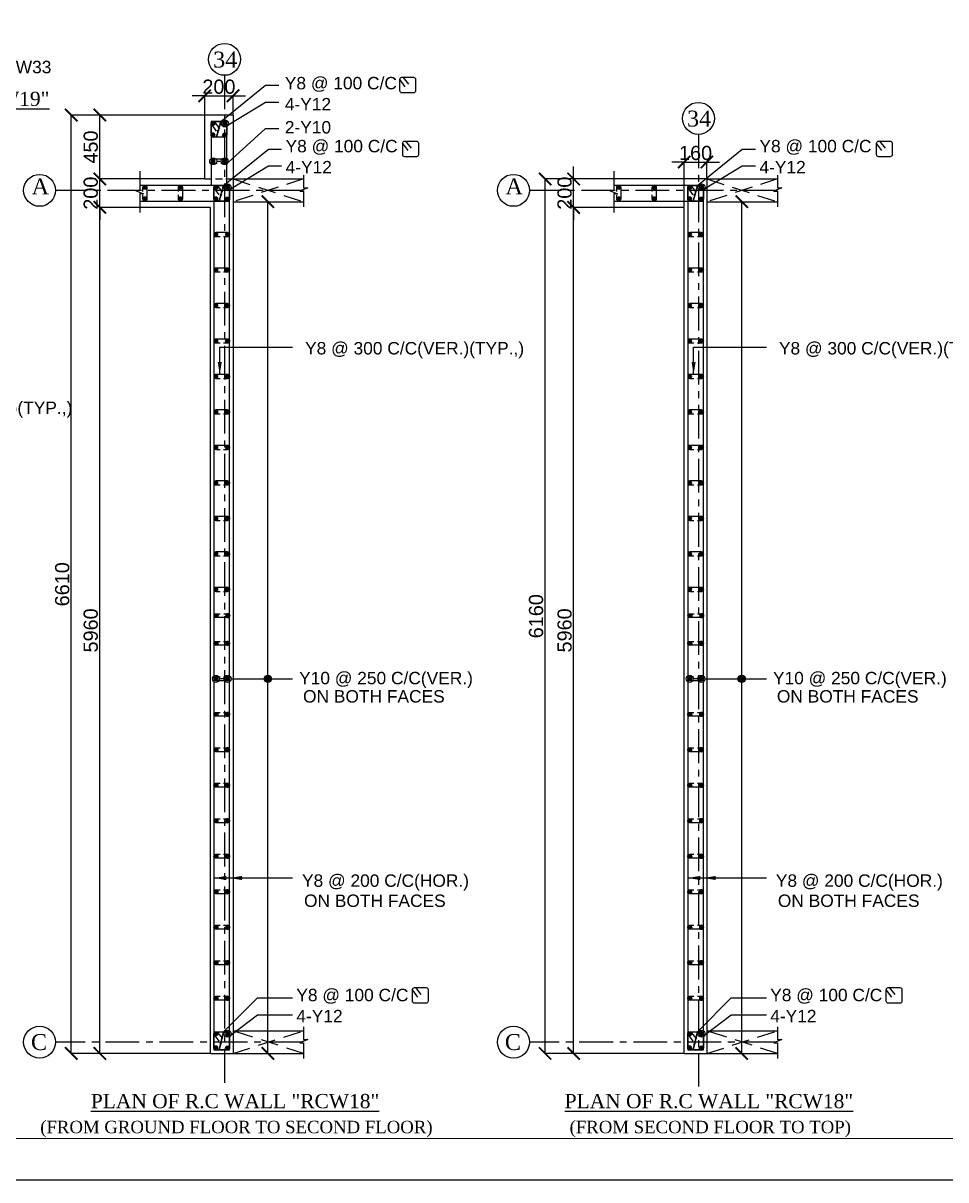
# Model space of a CAD drawing. Header units: inches. Extents: x 200139 to 352388, y -289304 to -188971.
# Drawn here: x 293589 to 319598, y -289304 to -256711 of the extents above; entities that cross this region are included whole.
import ezdxf
from ezdxf.enums import TextEntityAlignment as Align

# ---------------------------------------------------------------- set-up
doc = ezdxf.new("R2010")
doc.units = ezdxf.units.IN
doc.header["$MEASUREMENT"] = 0
doc.linetypes.add('CENTER', pattern=[50.8, 31.75, -6.35, 6.35, -6.35])
doc.linetypes.add('Hidden', pattern=[3, 2, -1])
for name, color, linetype in [('1', 8, 'Continuous'), ('160 WALL OPEING', 1, 'Continuous'), ('5', 2, 'Continuous'), ('ARROW', 5, 'Continuous'), ('DIM', 251, 'Continuous'), ('GIRD CIR', 1, 'Continuous'), ('GIRD TEXT', 4, 'Continuous'), ('GRID', 8, 'CENTER'), ('LINKS', 3, 'Continuous'), ('OPENING', 1, 'Continuous'), ('SHEAR WALL', 6, 'Continuous'), ('STRRIUPS', 6, 'Continuous'), ('Ttxt', 3, 'Continuous')]:
    doc.layers.add(name, color=color, linetype=linetype)
for name, color, linetype, lineweight in [('JKEC COLHAT', 2, 'Continuous', 20), ('Tex', 3, 'Continuous', 13), ('text', 4, 'Continuous', 30)]:
    doc.layers.add(name, color=color, linetype=linetype, lineweight=lineweight)
doc.styles.add('Arial', font='arial.ttf', dxfattribs={"height": 400})
doc.styles.add('T200', font='sanss___.ttf', dxfattribs={"height": 250})
doc.styles.add('T400', font='romantic.ttf')
doc.dimstyles.new('SCALE-25', dxfattribs={"dimtxt": 400, "dimasz": 350, "dimexe": 0, "dimexo": 0, "dimgap": 50, "dimtad": 1, "dimdec": 0, "dimlfac": 0.25, "dimzin": 0, "dimdsep": 46, "dimtxsty": 'Arial', "dimblk": 'ARCHTICK', "dimcen": 0, "dimclrd": 5, "dimclre": 8, "dimclrt": 1, "dimadec": 0, "dimazin": 0, "dimtfac": 1, "dimtdec": 0, "dimtix": 1, "dimtmove": 2, "dimatfit": 3, "dimfxl": 0, "dimtolj": 1, "dimtzin": 0, "dimlwd": -1, "dimarcsym": 0})
doc.dimstyles.new('T200', dxfattribs={"dimtxt": 300, "dimasz": 150, "dimexe": 0, "dimexo": 0, "dimgap": 5, "dimtad": 1, "dimdec": 0, "dimrnd": 5, "dimzin": 0, "dimdsep": 46, "dimtxsty": 'T200', "dimblk": 'ARCHTICK', "dimcen": 300, "dimclrd": 5, "dimclre": 252, "dimclrt": 1, "dimadec": 0, "dimazin": 0, "dimtfac": 50, "dimtdec": 0, "dimtofl": 0, "dimtmove": 2, "dimatfit": 3, "dimfxl": 1, "dimtolj": 1, "dimtzin": 0, "dimarcsym": 2})

# ---------------------------------------------------------------- blocks, each defined once
blk = doc.blocks.new('R1')
at = {"layer": '5'}
h = blk.add_hatch(color=256, dxfattribs=at)
edge = h.paths.add_edge_path()
edge.add_arc((0, 0), 69.6, 0, 360)
at = {"layer": '5', "color": 6}
blk.add_circle((0, 0), 69.6, dxfattribs=at)
blk = doc.blocks.new('_ARCHTICK')
at = {"color": 0, "linetype": 'ByBlock', "const_width": 0.15}
blk.add_lwpolyline([(-0.5, -0.5), (0.5, 0.5)], dxfattribs=at)
blk = doc.blocks.new('A$C5C0C2414')
at = {"layer": 'STRRIUPS', "ltscale": 0.2}
for p, q in [((0, 0), (158, -194)), ((-81, -72), (61, -268))]:
    blk.add_line(p, q, dxfattribs=at)
blk.add_lwpolyline([(304, -440), (-26, -440, -0.414214), (-81, -385), (-81, -55, -0.414214), (-26, 0), (304, 0, -0.414214), (359, -55), (359, -385, -0.414214)], format="xyb", close=True, dxfattribs=at)
blk = doc.blocks.new('*D297')
at = {"layer": 'Defpoints', "color": 0}
for p in [(295750, -261902), (296880, -261902), (298867, -285742, 59)]:
    blk.add_point(p, dxfattribs=at)
at = {"layer": 'DIM', "color": 8, "lineweight": -2}
for p, q in [((296880, -261902), (295750, -261902)), ((298867, -285742), (295750, -285742))]:
    blk.add_line(p, q, dxfattribs=at)
at = {"layer": 'DIM', "color": 5}
blk.add_line((295750, -285742), (295750, -261902), dxfattribs=at)
at = {"layer": 'DIM', "color": 5, "xscale": 350, "yscale": 350, "zscale": 350}
for p, rotation in [((295750, -261902), 90), ((295750, -285742), 270)]:
    blk.add_blockref('_ARCHTICK', p, dxfattribs=dict(at, rotation=rotation))
at = {"layer": 'DIM', "color": 1, "insert": (295496, -273822), "char_height": 400, "attachment_point": 5, "rotation": 90, "style": 'Arial'}
blk.add_mtext('\\A1;5960', dxfattribs=at)
blk = doc.blocks.new('ARCHTICK')
at = {"color": 0, "const_width": 0.15}
blk.add_lwpolyline([(-0.5, -0.5), (0.5, 0.5)], dxfattribs=at)
blk = doc.blocks.new('*D298')
at = {"layer": 'Defpoints', "color": 0}
for p in [(294946, -259302), (298787, -259302), (298867, -285742, 59)]:
    blk.add_point(p, dxfattribs=at)
at = {"layer": 'DIM', "color": 8, "lineweight": -2}
for p, q in [((298787, -259302), (294946, -259302)), ((298867, -285742), (294946, -285742))]:
    blk.add_line(p, q, dxfattribs=at)
at = {"layer": 'DIM', "color": 5}
blk.add_line((294946, -285742), (294946, -259302), dxfattribs=at)
at = {"layer": 'DIM', "color": 5, "xscale": 350, "yscale": 350, "zscale": 350}
for p, rotation in [((294946, -259302), 90), ((294946, -285742), 270)]:
    blk.add_blockref('_ARCHTICK', p, dxfattribs=dict(at, rotation=rotation))
at = {"layer": 'DIM', "color": 1, "insert": (294692, -272522), "char_height": 400, "attachment_point": 5, "rotation": 90, "style": 'Arial'}
blk.add_mtext('\\A1;6610', dxfattribs=at)
blk = doc.blocks.new('*D299')
at = {"layer": 'Defpoints', "color": 0}
for p in [(299587, -261742, -59), (300487, -261742), (299507, -285742, 0)]:
    blk.add_point(p, dxfattribs=at)
at = {"layer": 'DIM', "color": 8, "lineweight": -2}
for p, q in [((299587, -261742), (300487, -261742)), ((299507, -285742), (300487, -285742))]:
    blk.add_line(p, q, dxfattribs=at)
at = {"layer": 'DIM', "color": 5}
blk.add_line((300487, -285742), (300487, -261742), dxfattribs=at)
at = {"layer": 'DIM', "color": 5, "xscale": 350, "yscale": 350, "zscale": 350}
for p, rotation in [((300487, -261742), 90), ((300487, -285742), 270)]:
    blk.add_blockref('_ARCHTICK', p, dxfattribs=dict(at, rotation=rotation))
blk = doc.blocks.new('*D300')
at = {"layer": 'Defpoints', "color": 0}
for p in [(295750, -261102), (296880, -261102), (296880, -261902)]:
    blk.add_point(p, dxfattribs=at)
at = {"layer": 'DIM', "color": 5}
for p, q in [((295750, -261102), (295750, -260752)), ((295750, -261902), (295750, -261102)), ((295750, -261902), (295750, -262252))]:
    blk.add_line(p, q, dxfattribs=at)
at = {"layer": 'DIM', "color": 8, "lineweight": -2}
for p, q in [((296880, -261102), (295750, -261102)), ((296880, -261902), (295750, -261902))]:
    blk.add_line(p, q, dxfattribs=at)
at = {"layer": 'DIM', "color": 5, "xscale": 350, "yscale": 350, "zscale": 350}
for p, rotation in [((295750, -261102), 270), ((295750, -261902), 90)]:
    blk.add_blockref('_ARCHTICK', p, dxfattribs=dict(at, rotation=rotation))
at = {"layer": 'DIM', "color": 1, "insert": (295496, -261502), "char_height": 400, "attachment_point": 5, "rotation": 90, "style": 'Arial'}
blk.add_mtext('\\A1;200', dxfattribs=at)
blk = doc.blocks.new('*D301')
at = {"layer": 'Defpoints', "color": 0}
for p in [(295750, -259302), (298787, -259302), (296880, -261102)]:
    blk.add_point(p, dxfattribs=at)
at = {"layer": 'DIM', "color": 8, "lineweight": -2}
for p, q in [((298787, -259302), (295750, -259302)), ((296880, -261102), (295750, -261102))]:
    blk.add_line(p, q, dxfattribs=at)
at = {"layer": 'DIM', "color": 5}
blk.add_line((295750, -261102), (295750, -259302), dxfattribs=at)
at = {"layer": 'DIM', "color": 5, "xscale": 350, "yscale": 350, "zscale": 350}
for p, rotation in [((295750, -259302), 90), ((295750, -261102), 270)]:
    blk.add_blockref('_ARCHTICK', p, dxfattribs=dict(at, rotation=rotation))
at = {"layer": 'DIM', "color": 1, "insert": (295496, -260202), "char_height": 400, "attachment_point": 5, "rotation": 90, "style": 'Arial'}
blk.add_mtext('\\A1;450', dxfattribs=at)
blk = doc.blocks.new('*D302')
at = {"layer": 'Defpoints', "color": 0}
for p in [(299507, -258759), (298707, -259302, 59), (299507, -259302, 59)]:
    blk.add_point(p, dxfattribs=at)
at = {"layer": 'DIM', "color": 5}
for p, q in [((298707, -258759), (298357, -258759)), ((298707, -258759), (299507, -258759)), ((299507, -258759), (299857, -258759))]:
    blk.add_line(p, q, dxfattribs=at)
at = {"layer": 'DIM', "color": 8, "lineweight": -2}
for p, q in [((298707, -259302), (298707, -258759)), ((299507, -259302), (299507, -258759))]:
    blk.add_line(p, q, dxfattribs=at)
at = {"layer": 'DIM', "color": 5, "xscale": 350, "yscale": 350, "zscale": 350}
blk.add_blockref('_ARCHTICK', (298707, -258759), dxfattribs=at)
at = {"layer": 'DIM', "color": 5, "xscale": 350, "yscale": 350, "zscale": 350, "rotation": 180}
blk.add_blockref('_ARCHTICK', (299507, -258759), dxfattribs=at)
at = {"layer": 'DIM', "color": 1, "insert": (299107, -258504), "char_height": 400, "attachment_point": 5, "style": 'Arial'}
blk.add_mtext('\\A1;200', dxfattribs=at)
blk = doc.blocks.new('*D303')
at = {"layer": 'Defpoints', "color": 0}
for p in [(309106, -261902), (310237, -261902), (312223, -285742, 59)]:
    blk.add_point(p, dxfattribs=at)
at = {"layer": 'DIM', "color": 8, "lineweight": -2}
for p, q in [((310237, -261902), (309106, -261902)), ((312223, -285742), (309106, -285742))]:
    blk.add_line(p, q, dxfattribs=at)
at = {"layer": 'DIM', "color": 5}
blk.add_line((309106, -285742), (309106, -261902), dxfattribs=at)
at = {"layer": 'DIM', "color": 5, "xscale": 350, "yscale": 350, "zscale": 350}
for p, rotation in [((309106, -261902), 90), ((309106, -285742), 270)]:
    blk.add_blockref('_ARCHTICK', p, dxfattribs=dict(at, rotation=rotation))
at = {"layer": 'DIM', "color": 1, "insert": (308852, -273822), "char_height": 400, "attachment_point": 5, "rotation": 90, "style": 'Arial'}
blk.add_mtext('\\A1;5960', dxfattribs=at)
blk = doc.blocks.new('*D304')
at = {"layer": 'Defpoints', "color": 0}
for p in [(308302, -261102), (312063, -261102, 0), (312223, -285742, 59)]:
    blk.add_point(p, dxfattribs=at)
at = {"layer": 'DIM', "color": 8, "lineweight": -2}
for p, q in [((312063, -261102), (308302, -261102)), ((312223, -285742), (308302, -285742))]:
    blk.add_line(p, q, dxfattribs=at)
at = {"layer": 'DIM', "color": 5}
blk.add_line((308302, -285742), (308302, -261102), dxfattribs=at)
at = {"layer": 'DIM', "color": 5, "xscale": 350, "yscale": 350, "zscale": 350}
for p, rotation in [((308302, -261102), 90), ((308302, -285742), 270)]:
    blk.add_blockref('_ARCHTICK', p, dxfattribs=dict(at, rotation=rotation))
at = {"layer": 'DIM', "color": 1, "insert": (308048, -273422), "char_height": 400, "attachment_point": 5, "rotation": 90, "style": 'Arial'}
blk.add_mtext('\\A1;6160', dxfattribs=at)
blk = doc.blocks.new('*D305')
at = {"layer": 'Defpoints', "color": 0}
for p in [(312944, -261742, -59), (313844, -261742), (312863, -285742, 0)]:
    blk.add_point(p, dxfattribs=at)
at = {"layer": 'DIM', "color": 8, "lineweight": -2}
for p, q in [((312944, -261742), (313844, -261742)), ((312863, -285742), (313844, -285742))]:
    blk.add_line(p, q, dxfattribs=at)
at = {"layer": 'DIM', "color": 5}
blk.add_line((313844, -285742), (313844, -261742), dxfattribs=at)
at = {"layer": 'DIM', "color": 5, "xscale": 350, "yscale": 350, "zscale": 350}
for p, rotation in [((313844, -261742), 90), ((313844, -285742), 270)]:
    blk.add_blockref('_ARCHTICK', p, dxfattribs=dict(at, rotation=rotation))
blk = doc.blocks.new('*D306')
at = {"layer": 'Defpoints', "color": 0}
for p in [(309106, -261102), (310237, -261102), (310237, -261902)]:
    blk.add_point(p, dxfattribs=at)
at = {"layer": 'DIM', "color": 5}
for p, q in [((309106, -261102), (309106, -260752)), ((309106, -261902), (309106, -261102)), ((309106, -261902), (309106, -262252))]:
    blk.add_line(p, q, dxfattribs=at)
at = {"layer": 'DIM', "color": 8, "lineweight": -2}
for p, q in [((310237, -261102), (309106, -261102)), ((310237, -261902), (309106, -261902))]:
    blk.add_line(p, q, dxfattribs=at)
at = {"layer": 'DIM', "color": 5, "xscale": 350, "yscale": 350, "zscale": 350}
for p, rotation in [((309106, -261102), 270), ((309106, -261902), 90)]:
    blk.add_blockref('_ARCHTICK', p, dxfattribs=dict(at, rotation=rotation))
at = {"layer": 'DIM', "color": 1, "insert": (308852, -261502), "char_height": 400, "attachment_point": 5, "rotation": 90, "style": 'Arial'}
blk.add_mtext('\\A1;200', dxfattribs=at)
blk = doc.blocks.new('*D307')
at = {"layer": 'Defpoints', "color": 0}
for p in [(312863, -260625), (312863, -261106, 59), (312223, -261902, 59)]:
    blk.add_point(p, dxfattribs=at)
at = {"layer": 'DIM', "color": 5}
for p, q in [((312223, -260625), (311873, -260625)), ((312223, -260625), (312863, -260625)), ((312863, -260625), (313213, -260625))]:
    blk.add_line(p, q, dxfattribs=at)
at = {"layer": 'DIM', "color": 8, "lineweight": -2}
for p, q in [((312223, -261902), (312223, -260625)), ((312863, -261106), (312863, -260625))]:
    blk.add_line(p, q, dxfattribs=at)
at = {"layer": 'DIM', "color": 5, "xscale": 350, "yscale": 350, "zscale": 350}
blk.add_blockref('_ARCHTICK', (312223, -260625), dxfattribs=at)
at = {"layer": 'DIM', "color": 5, "xscale": 350, "yscale": 350, "zscale": 350, "rotation": 180}
blk.add_blockref('_ARCHTICK', (312863, -260625), dxfattribs=at)
at = {"layer": 'DIM', "color": 1, "insert": (312543, -260371), "char_height": 400, "attachment_point": 5, "style": 'Arial'}
blk.add_mtext('\\A1;160', dxfattribs=at)

msp = doc.modelspace()

# ---------------------------------------------------------------- hatches: boundary and pattern name
at = {"layer": 'ARROW'}
h = msp.add_hatch(color=256, dxfattribs=at)
edge = h.paths.add_edge_path()
edge.add_arc((300487, -275186.4), 106, 0, 360)
h = msp.add_hatch(color=256, dxfattribs=at)
edge = h.paths.add_edge_path()
edge.add_arc((313843.6, -275186.4), 106, 0, 360)

# ---------------------------------------------------------------- linework, layer by layer
at = {"layer": '1', "linetype": 'Hidden', "ltscale": 100}
msp.add_line((298706.8, -261102.4, 0), (299506.8, -261102.4, 0), dxfattribs=at)
at = {"layer": '1'}
for points, elevation in [([(296880.2, -260885.1), (296880.2, -261427.6), (296755.8, -261427.6), (296985.8, -261521.1), (296880.2, -261521.1), (296880.2, -262046.8)], 59), ([(301491.7, -260995), (301491.7, -261347.6), (301616.1, -261347.6), (301386.1, -261441.1), (301491.7, -261441.1), (301491.7, -261886.8)], 2.7), ([(310236.8, -260885.1), (310236.8, -261427.6), (310112.4, -261427.6), (310342.4, -261521.1), (310236.8, -261521.1), (310236.8, -262046.8)], 59), ([(314848.3, -260995), (314848.3, -261347.6), (314972.7, -261347.6), (314742.7, -261441.1), (314848.3, -261441.1), (314848.3, -261886.8)], 2.7), ([(301493.3, -284994.7), (301493.3, -285347.2), (301617.6, -285347.2), (301387.7, -285440.8), (301493.3, -285440.8), (301493.3, -285886.5)], 58.4), ([(314849.9, -284994.7), (314849.9, -285347.2), (314974.2, -285347.2), (314744.3, -285440.8), (314849.9, -285440.8), (314849.9, -285886.5)], 58.4)]:
    msp.add_lwpolyline(points, dxfattribs=dict(at, elevation=elevation))
at = {"layer": '160 WALL OPEING', "linetype": 'Hidden', "ltscale": 250}
for p, q in [((299506.7, -261102.4, 0), (301491.7, -261742.4, 2.7)), ((301491.7, -261102.4, 0), (299506.7, -261742.4, 58.9)), ((312863.3, -261102.4, 0), (314848.3, -261742.4, 2.7)), ((314848.3, -261102.4, 0), (312863.3, -261742.4, 58.9)), ((299506.7, -285742, 58.9), (301493.3, -285102, 58.4)), ((301493.3, -285742, 58.4), (299506.7, -285102, 58.9)), ((312863.3, -285742, 58.9), (314849.9, -285102, 58.4)), ((314849.9, -285742, 58.4), (312863.3, -285102, 58.9))]:
    msp.add_line(p, q, dxfattribs=at)
at = {"layer": '5', "elevation": 59}
for points in [[(299326.8, -261282.4), (299326.8, -259482.4), (298886.8, -259482.4), (298886.8, -261282.4)], [(299406.7, -261282.4), (296880.2, -261282.4)], [(298966.7, -261282.4), (298966.7, -285642), (299406.7, -285642), (299406.7, -261282.4)], [(312763.3, -261282.4), (310236.8, -261282.4)], [(312323.3, -261282.4), (312323.3, -285642), (312763.3, -285642), (312763.3, -261282.4)], [(296880.2, -261722.4), (299406.7, -261722.4)], [(310236.8, -261722.4), (312763.3, -261722.4)]]:
    msp.add_lwpolyline(points, dxfattribs=at)
at = {"layer": 'ARROW'}
for p, q in [((299045.3, -260602.4, 0), (299172.5, -260602.4, 59)), ((299251.9, -275186.4, 59), (299121, -275186.4, 59)), ((312608.5, -275186.4, 59), (312477.6, -275186.4, 59))]:
    msp.add_line(p, q, dxfattribs=at)
for points, elevation in [([(299159, -259482.4), (300421.4, -258458.3), (300793.3, -258458.3)], 59), ([(299369.1, -259572.3), (300421.4, -258934.6), (300793.3, -258934.6)], 59), ([(299369.1, -260636.6), (300421.4, -259677.4), (300793.3, -259677.4)], 59), ([(299239, -261282.4), (300501.4, -260258.2), (300873.3, -260258.2)], 59), ([(312595.6, -261282.4), (313858, -260258.2), (314229.9, -260258.2)], 59), ([(299449.1, -261372.3), (300501.4, -260734.6), (300873.3, -260734.6)], 59), ([(312805.7, -261372.3), (313858, -260734.6), (314229.9, -260734.6)], 59), ([(299449, -275186.4), (301182, -275186.4)], 58.9), ([(312805.6, -275186.4), (314538.6, -275186.4)], 58.9), ([(299239, -285130.7), (300192.4, -284177.9), (301182.6, -284177.9)], 59), ([(312595.6, -285130.7), (313549, -284177.9), (314539.2, -284177.9)], 59), ([(299449.1, -285220.6), (300192.4, -284654.3), (301182.6, -284654.3)], 59), ([(312805.7, -285220.6), (313549, -284654.3), (314539.2, -284654.3)], 59)]:
    msp.add_lwpolyline(points, dxfattribs=dict(at, elevation=elevation))
for centre, radius in [((299276.8, -259538.1, 59), 98.5), ((298946.7, -260602.4, 0), 98.5), ((299271.1, -260602.4, 59), 98.5), ((299356.7, -261338.1, 59), 98.5), ((312713.3, -261338.1, 59), 98.5), ((300487, -275186.4, 58.9), 106), ((313843.6, -275186.4, 58.9), 106), ((299022.5, -275186.4, 59), 98.5), ((299350.5, -275186.4, 59), 98.5), ((312379.1, -275186.4, 59), 98.5), ((312707.1, -275186.4, 59), 98.5), ((299356.7, -285186.4, 59), 98.5), ((312713.3, -285186.4, 59), 98.5)]:
    msp.add_circle(centre, radius, dxfattribs=at)
at = {"layer": 'Defpoints', "ltscale": 0.2}
msp.add_lwpolyline([(200138.9, -289303.9), (342472.3, -289303.9), (342472.3, -188970.6), (200138.9, -188970.6)], close=True, dxfattribs=at)
at = {"layer": 'GIRD CIR'}
for centre in [(299266.7, -257731.2, 59), (312623.3, -259394.1, 59), (294053.7, -261422.4), (307410.3, -261422.4), (294053.7, -285422, 73.7), (307410.3, -285422, 73.7)]:
    msp.add_circle(centre, 450, dxfattribs=at)
at = {"layer": 'GRID', "ltscale": 30}
for p, q in [((299266.7, -258181.2, 59), (299266.7, -286669.5, 59)), ((312623.3, -259844.1, 59), (312623.3, -286669.5, 59)), ((301493.3, -261422.4), (294503.7, -261422.4)), ((314849.9, -261422.4), (307860.3, -261422.4)), ((301433.7, -285422, 59), (294503.7, -285422, 59)), ((314790.3, -285422, 59), (307860.3, -285422, 59))]:
    msp.add_line(p, q, dxfattribs=at)
at = {"layer": 'JKEC COLHAT', "ltscale": 0.2}
msp.add_lwpolyline([(201305.6, -288137.2), (341305.6, -288137.2), (341305.6, -190137.2), (201305.6, -190137.2)], close=True, dxfattribs=at)
at = {"layer": 'LINKS'}
for points, elevation in [([(299158.4, -260658.1), (299271.1, -260658.1, 1), (299271.1, -260546.7), (298942.5, -260546.7, 1), (298942.5, -260658.1), (299062, -260658.1)], 59), ([(296966.7, -261450.7), (296966.7, -261338.1, -1), (297078.1, -261338.1), (297078.1, -261666.7, -1), (296966.7, -261666.7), (296966.7, -261547.2)], 59), ([(297966.7, -261450.7), (297966.7, -261338.1, -1), (298078.1, -261338.1), (298078.1, -261666.7, -1), (297966.7, -261666.7), (297966.7, -261547.2)], 59), ([(310323.3, -261450.7), (310323.3, -261338.1, -1), (310434.7, -261338.1), (310434.7, -261666.7, -1), (310323.3, -261666.7), (310323.3, -261547.2)], 59), ([(311323.3, -261450.7), (311323.3, -261338.1, -1), (311434.7, -261338.1), (311434.7, -261666.7, -1), (311323.3, -261666.7), (311323.3, -261547.2)], 59), ([(299238.4, -262722.4), (299351.1, -262722.4, 1), (299351.1, -262611), (299022.4, -262611, 1), (299022.4, -262722.4), (299142, -262722.4)], 59), ([(312595, -262722.4), (312707.7, -262722.4, 1), (312707.7, -262611), (312379, -262611, 1), (312379, -262722.4), (312498.6, -262722.4)], 59), ([(299238.4, -263722.4), (299351.1, -263722.4, 1), (299351.1, -263611), (299022.4, -263611, 1), (299022.4, -263722.4), (299142, -263722.4)], 59), ([(312595, -263722.4), (312707.7, -263722.4, 1), (312707.7, -263611), (312379, -263611, 1), (312379, -263722.4), (312498.6, -263722.4)], 59), ([(299238.4, -264722.4), (299351.1, -264722.4, 1), (299351.1, -264611), (299022.4, -264611, 1), (299022.4, -264722.4), (299142, -264722.4)], 59), ([(312595, -264722.4), (312707.7, -264722.4, 1), (312707.7, -264611), (312379, -264611, 1), (312379, -264722.4), (312498.6, -264722.4)], 59), ([(299238.4, -265722.4), (299351.1, -265722.4, 1), (299351.1, -265611), (299022.4, -265611, 1), (299022.4, -265722.4), (299142, -265722.4)], 59), ([(312595, -265722.4), (312707.7, -265722.4, 1), (312707.7, -265611), (312379, -265611, 1), (312379, -265722.4), (312498.6, -265722.4)], 59), ([(299238.4, -266722.4), (299351.1, -266722.4, 1), (299351.1, -266611), (299022.4, -266611, 1), (299022.4, -266722.4), (299142, -266722.4)], 59), ([(312595, -266722.4), (312707.7, -266722.4, 1), (312707.7, -266611), (312379, -266611, 1), (312379, -266722.4), (312498.6, -266722.4)], 59), ([(299238.4, -267722.4), (299351.1, -267722.4, 1), (299351.1, -267611), (299022.4, -267611, 1), (299022.4, -267722.4), (299142, -267722.4)], 59), ([(312595, -267722.4), (312707.7, -267722.4, 1), (312707.7, -267611), (312379, -267611, 1), (312379, -267722.4), (312498.6, -267722.4)], 59), ([(299238.4, -268722.4), (299351.1, -268722.4, 1), (299351.1, -268611), (299022.4, -268611, 1), (299022.4, -268722.4), (299142, -268722.4)], 59), ([(312595, -268722.4), (312707.7, -268722.4, 1), (312707.7, -268611), (312379, -268611, 1), (312379, -268722.4), (312498.6, -268722.4)], 59), ([(299238.4, -269722.4), (299351.1, -269722.4, 1), (299351.1, -269611), (299022.4, -269611, 1), (299022.4, -269722.4), (299142, -269722.4)], 59), ([(312595, -269722.4), (312707.7, -269722.4, 1), (312707.7, -269611), (312379, -269611, 1), (312379, -269722.4), (312498.6, -269722.4)], 59), ([(299238.4, -270722.4), (299351.1, -270722.4, 1), (299351.1, -270611), (299022.4, -270611, 1), (299022.4, -270722.4), (299142, -270722.4)], 59), ([(312595, -270722.4), (312707.7, -270722.4, 1), (312707.7, -270611), (312379, -270611, 1), (312379, -270722.4), (312498.6, -270722.4)], 59), ([(299238.4, -271722.4), (299351.1, -271722.4, 1), (299351.1, -271611), (299022.4, -271611, 1), (299022.4, -271722.4), (299142, -271722.4)], 59), ([(312595, -271722.4), (312707.7, -271722.4, 1), (312707.7, -271611), (312379, -271611, 1), (312379, -271722.4), (312498.6, -271722.4)], 59), ([(299238.4, -272722.4), (299351.1, -272722.4, 1), (299351.1, -272611), (299022.4, -272611, 1), (299022.4, -272722.4), (299142, -272722.4)], 59), ([(312595, -272722.4), (312707.7, -272722.4, 1), (312707.7, -272611), (312379, -272611, 1), (312379, -272722.4), (312498.6, -272722.4)], 59), ([(299242.5, -273350.8), (299355.2, -273350.8, -1), (299355.2, -273462.2), (299026.5, -273462.2, -1), (299026.5, -273350.8), (299146, -273350.8)], 58.9), ([(312599.1, -273350.8), (312711.8, -273350.8, -1), (312711.8, -273462.2), (312383.1, -273462.2, -1), (312383.1, -273350.8), (312502.7, -273350.8)], 58.9), ([(299238.4, -274130.7), (299351.1, -274130.7, -1), (299351.1, -274242), (299022.4, -274242, -1), (299022.4, -274130.7), (299142, -274130.7)], 59), ([(312595, -274130.7), (312707.7, -274130.7, -1), (312707.7, -274242), (312379, -274242, -1), (312379, -274130.7), (312498.6, -274130.7)], 59), ([(299238.4, -275130.7), (299351.1, -275130.7, -1), (299351.1, -275242), (299022.4, -275242, -1), (299022.4, -275130.7), (299142, -275130.7)], 59), ([(312595, -275130.7), (312707.7, -275130.7, -1), (312707.7, -275242), (312379, -275242, -1), (312379, -275130.7), (312498.6, -275130.7)], 59), ([(299238.4, -276130.7), (299351.1, -276130.7, -1), (299351.1, -276242), (299022.4, -276242, -1), (299022.4, -276130.7), (299142, -276130.7)], 59), ([(312595, -276130.7), (312707.7, -276130.7, -1), (312707.7, -276242), (312379, -276242, -1), (312379, -276130.7), (312498.6, -276130.7)], 59), ([(299238.4, -277130.7), (299351.1, -277130.7, -1), (299351.1, -277242), (299022.4, -277242, -1), (299022.4, -277130.7), (299142, -277130.7)], 59), ([(312595, -277130.7), (312707.7, -277130.7, -1), (312707.7, -277242), (312379, -277242, -1), (312379, -277130.7), (312498.6, -277130.7)], 59), ([(299238.4, -278130.7), (299351.1, -278130.7, -1), (299351.1, -278242), (299022.4, -278242, -1), (299022.4, -278130.7), (299142, -278130.7)], 59), ([(312595, -278130.7), (312707.7, -278130.7, -1), (312707.7, -278242), (312379, -278242, -1), (312379, -278130.7), (312498.6, -278130.7)], 59), ([(299238.4, -279130.7), (299351.1, -279130.7, -1), (299351.1, -279242), (299022.4, -279242, -1), (299022.4, -279130.7), (299142, -279130.7)], 59), ([(312595, -279130.7), (312707.7, -279130.7, -1), (312707.7, -279242), (312379, -279242, -1), (312379, -279130.7), (312498.6, -279130.7)], 59), ([(299238.4, -280130.7), (299351.1, -280130.7, -1), (299351.1, -280242), (299022.4, -280242, -1), (299022.4, -280130.7), (299142, -280130.7)], 59), ([(312595, -280130.7), (312707.7, -280130.7, -1), (312707.7, -280242), (312379, -280242, -1), (312379, -280130.7), (312498.6, -280130.7)], 59), ([(299238.4, -281130.7), (299351.1, -281130.7, -1), (299351.1, -281242), (299022.4, -281242, -1), (299022.4, -281130.7), (299142, -281130.7)], 59), ([(312595, -281130.7), (312707.7, -281130.7, -1), (312707.7, -281242), (312379, -281242, -1), (312379, -281130.7), (312498.6, -281130.7)], 59), ([(299238.4, -282130.7), (299351.1, -282130.7, -1), (299351.1, -282242), (299022.4, -282242, -1), (299022.4, -282130.7), (299142, -282130.7)], 59), ([(312595, -282130.7), (312707.7, -282130.7, -1), (312707.7, -282242), (312379, -282242, -1), (312379, -282130.7), (312498.6, -282130.7)], 59), ([(299238.4, -283130.7), (299351.1, -283130.7, -1), (299351.1, -283242), (299022.4, -283242, -1), (299022.4, -283130.7), (299142, -283130.7)], 59), ([(312595, -283130.7), (312707.7, -283130.7, -1), (312707.7, -283242), (312379, -283242, -1), (312379, -283130.7), (312498.6, -283130.7)], 59), ([(299238.4, -284130.7), (299351.1, -284130.7, -1), (299351.1, -284242), (299022.4, -284242, -1), (299022.4, -284130.7), (299142, -284130.7)], 59), ([(312595, -284130.7), (312707.7, -284130.7, -1), (312707.7, -284242), (312379, -284242, -1), (312379, -284130.7), (312498.6, -284130.7)], 59)]:
    msp.add_lwpolyline(points, format="xyb", dxfattribs=dict(at, elevation=elevation))
at = {"layer": 'OPENING', "color": 1}
for p, q in [((299506.7, -261102.4, 0), (301491.7, -261102.4, 0)), ((312863.3, -261102.4, 0), (314848.3, -261102.4, 0)), ((299506.7, -261742.4, 58.9), (301491.7, -261742.4, 2.7)), ((312863.3, -261742.4, 58.9), (314848.3, -261742.4, 2.7)), ((299506.7, -285102, 58.9), (301493.3, -285102, 58.9)), ((312863.3, -285102, 58.9), (314849.9, -285102, 58.9)), ((299506.7, -285742, 58.9), (301493.3, -285742, 58.9)), ((312863.3, -285742, 58.9), (314849.9, -285742, 58.9))]:
    msp.add_line(p, q, dxfattribs=at)
at = {"layer": 'SHEAR WALL', "color": 4}
for p, q in [((298706.8, -261102.4, 0), (296880.2, -261102.4)), ((312863.4, -261102.4, 0), (310236.8, -261102.4)), ((298866.7, -261902.4), (296880.2, -261902.4)), ((312223.3, -261902.4), (310236.8, -261902.4))]:
    msp.add_line(p, q, dxfattribs=at)
at = {"layer": 'SHEAR WALL', "color": 4, "elevation": 59}
for points in [[(298706.8, -261102.4), (298706.8, -259302.4)], [(299506.8, -259302.4), (299506.8, -259302.4), (298706.8, -259302.4)], [(299506.8, -259302.4), (299506.8, -261102.4)], [(299506.7, -261105.6), (299506.7, -285742)], [(312863.3, -261105.6), (312863.3, -285742)], [(298866.7, -285742), (298866.7, -261902.4)], [(312223.3, -285742), (312223.3, -261902.4)], [(298866.7, -285742), (299506.7, -285742)], [(312223.3, -285742), (312863.3, -285742)]]:
    msp.add_lwpolyline(points, dxfattribs=at)
at = {"layer": 'STRRIUPS', "ltscale": 0.2}
for p, q in [((298903.8, -259577.9, 59), (299028.5, -259750.8, 59)), ((298992.6, -259513.3, 59), (299125.7, -259676.1, 59)), ((298983.8, -261377.8, 59), (299108.5, -261550.8, 59)), ((299072.6, -261313.3, 59), (299205.7, -261476.1, 59)), ((312340.4, -261377.8, 59), (312465.1, -261550.8, 59)), ((312429.2, -261313.3, 59), (312562.3, -261476.1, 59)), ((299072.6, -285161.6, 59), (299205.7, -285324.4, 59)), ((312429.2, -285161.6, 59), (312562.3, -285324.4, 59)), ((298983.8, -285226.1, 59), (299108.5, -285399.1, 59)), ((312340.4, -285226.1, 59), (312465.1, -285399.1, 59))]:
    msp.add_line(p, q, dxfattribs=at)
at = {"layer": 'STRRIUPS', "ltscale": 0.2, "elevation": 59}
for points in [[(299271.8, -259922.4), (298941.8, -259922.4, -0.4142136), (298886.8, -259867.4), (298886.8, -259537.4, -0.4142136), (298941.8, -259482.4), (299271.8, -259482.4, -0.4142136), (299326.8, -259537.4), (299326.8, -259867.4, -0.4142136)], [(299351.7, -261722.4), (299021.7, -261722.4, -0.4142136), (298966.7, -261667.4), (298966.7, -261337.4, -0.4142136), (299021.7, -261282.4), (299351.7, -261282.4, -0.4142136), (299406.7, -261337.4), (299406.7, -261667.4, -0.4142136)], [(312708.3, -261722.4), (312378.3, -261722.4, -0.4142136), (312323.3, -261667.4), (312323.3, -261337.4, -0.4142136), (312378.3, -261282.4), (312708.3, -261282.4, -0.4142136), (312763.3, -261337.4), (312763.3, -261667.4, -0.4142136)], [(299351.7, -285642), (299021.7, -285642, -0.4142136), (298966.7, -285587), (298966.7, -285185.7, -0.4142136), (299021.7, -285130.7), (299351.7, -285130.7, -0.4142136), (299406.7, -285185.7), (299406.7, -285587, -0.4142136)], [(312708.3, -285642), (312378.3, -285642, -0.4142136), (312323.3, -285587), (312323.3, -285185.7, -0.4142136), (312378.3, -285130.7), (312708.3, -285130.7, -0.4142136), (312763.3, -285185.7), (312763.3, -285587, -0.4142136)]]:
    msp.add_lwpolyline(points, format="xyb", close=True, dxfattribs=at)

# ---------------------------------------------------------------- block references
at = {"layer": '5', "yscale": 0.8000000000465661, "zscale": 0.8000000000465661}
for p, xscale, rotation in [((298942.5, -259538.1, 59), 0.8000000000465661, 90), ((299271.1, -259538.1, 59), -0.8000000000465661, 270), ((298942.5, -259866.7, 59), -0.8000000000465661, 90), ((299271.1, -259866.7, 59), 0.8000000000465661, 270), ((298942.4, -260602.4, 59), -0.8000000000465661, 90), ((299271.1, -260602.4, 59), 0.8000000000465661, 270), ((297022.4, -261338.1, 59), 0.8000000000465661, 90), ((298022.4, -261338.1, 59), 0.8000000000465661, 90), ((299022.4, -261338.1, 59), 0.8000000000465661, 90), ((299351.1, -261338.1, 59), -0.8000000000465661, 270), ((310379, -261338.1, 59), 0.8000000000465661, 90), ((311379, -261338.1, 59), 0.8000000000465661, 90), ((312379, -261338.1, 59), 0.8000000000465661, 90), ((312707.7, -261338.1, 59), -0.8000000000465661, 270), ((297022.4, -261666.7, 59), -0.8000000000465661, 90), ((298022.4, -261666.7, 59), -0.8000000000465661, 90), ((299022.4, -261666.7, 59), -0.8000000000465661, 90), ((299351.1, -261666.7, 59), 0.8000000000465661, 270), ((310379, -261666.7, 59), -0.8000000000465661, 90), ((311379, -261666.7, 59), -0.8000000000465661, 90), ((312379, -261666.7, 59), -0.8000000000465661, 90), ((312707.7, -261666.7, 59), 0.8000000000465661, 270), ((299022.4, -262666.7, 59), -0.8000000000465661, 90), ((299351.1, -262666.7, 59), 0.8000000000465661, 270), ((312379, -262666.7, 59), -0.8000000000465661, 90), ((312707.7, -262666.7, 59), 0.8000000000465661, 270), ((299022.4, -263666.7, 59), -0.8000000000465661, 90), ((299351.1, -263666.7, 59), 0.8000000000465661, 270), ((312379, -263666.7, 59), -0.8000000000465661, 90), ((312707.7, -263666.7, 59), 0.8000000000465661, 270), ((299022.4, -264666.7, 59), -0.8000000000465661, 90), ((299351.1, -264666.7, 59), 0.8000000000465661, 270), ((312379, -264666.7, 59), -0.8000000000465661, 90), ((312707.7, -264666.7, 59), 0.8000000000465661, 270), ((299022.4, -265666.7, 59), -0.8000000000465661, 90), ((299351.1, -265666.7, 59), 0.8000000000465661, 270), ((312379, -265666.7, 59), -0.8000000000465661, 90), ((312707.7, -265666.7, 59), 0.8000000000465661, 270), ((299022.4, -266666.7, 59), -0.8000000000465661, 90), ((299351.1, -266666.7, 59), 0.8000000000465661, 270), ((312379, -266666.7, 59), -0.8000000000465661, 90), ((312707.7, -266666.7, 59), 0.8000000000465661, 270), ((299022.4, -267666.7, 59), -0.8000000000465661, 90), ((299351.1, -267666.7, 59), 0.8000000000465661, 270), ((312379, -267666.7, 59), -0.8000000000465661, 90), ((312707.7, -267666.7, 59), 0.8000000000465661, 270), ((299022.4, -268666.7, 59), -0.8000000000465661, 90), ((299351.1, -268666.7, 59), 0.8000000000465661, 270), ((312379, -268666.7, 59), -0.8000000000465661, 90), ((312707.7, -268666.7, 59), 0.8000000000465661, 270), ((299022.4, -269666.7, 59), -0.8000000000465661, 90), ((299351.1, -269666.7, 59), 0.8000000000465661, 270), ((312379, -269666.7, 59), -0.8000000000465661, 90), ((312707.7, -269666.7, 59), 0.8000000000465661, 270), ((299022.4, -270666.7, 59), -0.8000000000465661, 90), ((299351.1, -270666.7, 59), 0.8000000000465661, 270), ((312379, -270666.7, 59), -0.8000000000465661, 90), ((312707.7, -270666.7, 59), 0.8000000000465661, 270), ((299022.4, -271666.7, 59), -0.8000000000465661, 90), ((299351.1, -271666.7, 59), 0.8000000000465661, 270), ((312379, -271666.7, 59), -0.8000000000465661, 90), ((312707.7, -271666.7, 59), 0.8000000000465661, 270), ((299022.4, -272666.7, 59), -0.8000000000465661, 90), ((299351.1, -272666.7, 59), 0.8000000000465661, 270), ((312379, -272666.7, 59), -0.8000000000465661, 90), ((312707.7, -272666.7, 59), 0.8000000000465661, 270), ((299026.5, -273406.5, 58.9), 0.8000000000465661, 90), ((299355.1, -273406.5, 58.9), -0.8000000000465661, 270), ((312383.1, -273406.5, 58.9), 0.8000000000465661, 90), ((312711.7, -273406.5, 58.9), -0.8000000000465661, 270), ((299022.4, -274186.4, 59), 0.8000000000465661, 90), ((299351.1, -274186.4, 59), -0.8000000000465661, 270), ((312379, -274186.4, 59), 0.8000000000465661, 90), ((312707.7, -274186.4, 59), -0.8000000000465661, 270), ((299022.4, -275186.4, 59), 0.8000000000465661, 90), ((299351.1, -275186.4, 59), -0.8000000000465661, 270), ((312379, -275186.4, 59), 0.8000000000465661, 90), ((312707.7, -275186.4, 59), -0.8000000000465661, 270), ((299022.4, -276186.4, 59), 0.8000000000465661, 90), ((299351.1, -276186.4, 59), -0.8000000000465661, 270), ((312379, -276186.4, 59), 0.8000000000465661, 90), ((312707.7, -276186.4, 59), -0.8000000000465661, 270), ((299022.4, -277186.4, 59), 0.8000000000465661, 90), ((299351.1, -277186.4, 59), -0.8000000000465661, 270), ((312379, -277186.4, 59), 0.8000000000465661, 90), ((312707.7, -277186.4, 59), -0.8000000000465661, 270), ((299022.4, -278186.4, 59), 0.8000000000465661, 90), ((299351.1, -278186.4, 59), -0.8000000000465661, 270), ((312379, -278186.4, 59), 0.8000000000465661, 90), ((312707.7, -278186.4, 59), -0.8000000000465661, 270), ((299022.4, -279186.4, 59), 0.8000000000465661, 90), ((299351.1, -279186.4, 59), -0.8000000000465661, 270), ((312379, -279186.4, 59), 0.8000000000465661, 90), ((312707.7, -279186.4, 59), -0.8000000000465661, 270), ((299022.4, -280186.4, 59), 0.8000000000465661, 90), ((299351.1, -280186.4, 59), -0.8000000000465661, 270), ((312379, -280186.4, 59), 0.8000000000465661, 90), ((312707.7, -280186.4, 59), -0.8000000000465661, 270), ((299022.4, -281186.4, 59), 0.8000000000465661, 90), ((299351.1, -281186.4, 59), -0.8000000000465661, 270), ((312379, -281186.4, 59), 0.8000000000465661, 90), ((312707.7, -281186.4, 59), -0.8000000000465661, 270), ((299022.4, -282186.4, 59), 0.8000000000465661, 90), ((299351.1, -282186.4, 59), -0.8000000000465661, 270), ((312379, -282186.4, 59), 0.8000000000465661, 90), ((312707.7, -282186.4, 59), -0.8000000000465661, 270), ((299022.4, -283186.4, 59), 0.8000000000465661, 90), ((299351.1, -283186.4, 59), -0.8000000000465661, 270), ((312379, -283186.4, 59), 0.8000000000465661, 90), ((312707.7, -283186.4, 59), -0.8000000000465661, 270), ((299022.4, -284186.4, 59), 0.8000000000465661, 90), ((299351.1, -284186.4, 59), -0.8000000000465661, 270), ((312379, -284186.4, 59), 0.8000000000465661, 90), ((312707.7, -284186.4, 59), -0.8000000000465661, 270), ((299022.4, -285186.4, 59), 0.8000000000465661, 90), ((299351.1, -285186.4, 59), -0.8000000000465661, 270), ((312379, -285186.4, 59), 0.8000000000465661, 90), ((312707.7, -285186.4, 59), -0.8000000000465661, 270), ((299022.4, -285586.4, 59), -0.8000000000465661, 90), ((299351.1, -285586.4, 59), 0.8000000000465661, 270), ((312379, -285586.4, 59), -0.8000000000465661, 90), ((312707.7, -285586.4, 59), 0.8000000000465661, 270)]:
    msp.add_blockref('R1', p, dxfattribs=dict(at, xscale=xscale, rotation=rotation))
at = {"layer": 'STRRIUPS'}
for p in [(304289.5, -258235.5, 0), (304369.5, -260035.5), (317726.1, -260035.5), (304644.1, -283884.7), (318000.7, -283884.7)]:
    msp.add_blockref('A$C5C0C2414', p, dxfattribs=at)

# ---------------------------------------------------------------- texts
at = {"layer": 'GIRD TEXT', "ltscale": 7, "style": 'T400'}
for s, p in [('34', (298944.8, -257962)), ('34', (312301.4, -259625)), ('A', (293827.8, -261535.3)), ('A', (307184.4, -261535.3)), ('C', (293810.6, -285645.4)), ('C', (307167.2, -285645.4))]:
    msp.add_text(s, height=450, dxfattribs=at).set_placement(p)
at = {"layer": 'Tex', "style": 'Arial'}
msp.add_text('RCW33', height=350, dxfattribs=at).set_placement((292673.9, -258122.4))
at = {"layer": 'text', "color": 4, "style": 'T400'}
for s, p in [('%%UPLAN OF R.C WALL "RCW19"', (290264.3, -259163.9)), ('%%UPLAN OF R.C WALL "RCW18"', (299562.2, -287403.8)), ('%%UPLAN OF R.C WALL "RCW18"', (312918.8, -287403.8))]:
    msp.add_text(s, height=400, dxfattribs=at).set_placement(p, align=Align.BOTTOM_CENTER)
at = {"layer": 'text', "color": 6, "style": 'T400'}
for s, p in [('(FROM GROUND FLOOR TO SECOND FLOOR)', (299600.6, -288094.3)), ('(FROM SECOND FLOOR TO TOP)', (312957.2, -288094.3))]:
    msp.add_text(s, height=350, dxfattribs=at).set_placement(p, align=Align.BOTTOM_CENTER)
at = {"layer": 'Ttxt', "color": 4, "style": 'Arial'}
for s, p in [('Y8 @ 100 C/C', (300965.4, -258576.1)), ('4-Y12', (300965.4, -259169)), ('2-Y10', (300965.4, -259819.9)), ('Y8 @ 100 C/C', (300986.5, -260350.8)), ('Y8 @ 100 C/C', (314343.1, -260350.8)), ('4-Y12', (300986.5, -260943.7)), ('4-Y12', (314343.1, -260943.7)), ('Y8 @ 300 C/C(VER.)(TYP.,)', (301536.3, -266045.9)), ('Y8 @ 300 C/C(VER.)(TYP.,)', (314892.9, -266045.9)), ('Y8 @ 300 C/C(VER.)(TYP.,)', (288801, -267724.6)), ('Y10 @ 250 C/C(VER.)', (301368.4, -275339.8)), ('Y10 @ 250 C/C(VER.)', (314725, -275339.8)), ('Y8 @ 200 C/C(HOR.)', (301449.4, -281046.8)), ('Y8 @ 200 C/C(HOR.)', (314806, -281046.8)), ('Y8 @ 100 C/C', (301289.8, -284270.5)), ('Y8 @ 100 C/C', (314646.4, -284270.5)), ('4-Y12', (301289.8, -284863.4)), ('4-Y12', (314646.4, -284863.4))]:
    msp.add_text(s, height=350, dxfattribs=at).set_placement(p)
at = {"layer": 'Ttxt', "color": 6, "style": 'Arial'}
for p in [(301478.2, -275854.5), (314834.8, -275854.5), (301505.9, -281613.9), (314862.5, -281613.9)]:
    msp.add_text('ON BOTH FACES', height=350, dxfattribs=at).set_placement(p)

# ---------------------------------------------------------------- dimensions: what is measured, and where the dimension line sits
at = {"layer": 'DIM', "color": 1}
for base, p1, p2, picture, middle in [((299506.8, -258758.5), (298706.8, -259302.4, 59), (299506.8, -259302.4, 59), '*D302', (299106.8, -258504.3)), ((312863.3, -260625.2), (312223.3, -261902.4, 59), (312863.3, -261105.6, 59), '*D307', (312543.3, -260371))]:
    dim = msp.add_linear_dim(base=base, p1=p1, p2=p2, dimstyle='SCALE-25', override={"dimldrblk": 'ARCHTICK'}, dxfattribs=at)
    dim.commit()
    dim.dimension.update_dxf_attribs({"geometry": picture, "text_midpoint": middle})
at = {"layer": 'DIM'}
for base, p1, p2, picture, middle in [((294945.8, -259302.4), (298866.7, -285742, 59), (298786.7, -259302.4), '*D298', (294691.5, -272522.2)), ((295749.7, -261102.4), (296880.2, -261902.4), (296880.2, -261102.4), '*D300', (295495.5, -261502.4)), ((308302.4, -261102.4), (312223.3, -285742, 59), (312063.4, -261102.4, 0), '*D304', (308048.1, -273422.2)), ((309106.3, -261102.4), (310236.8, -261902.4), (310236.8, -261102.4), '*D306', (308852.1, -261502.4)), ((295749.7, -261902.4), (298866.7, -285742, 59), (296880.2, -261902.4), '*D297', (295495.5, -273822.2)), ((309106.3, -261902.4), (312223.3, -285742, 59), (310236.8, -261902.4), '*D303', (308852.1, -273822.2))]:
    dim = msp.add_linear_dim(base=base, p1=p1, p2=p2, angle=90, dimstyle='SCALE-25', override={"dimldrblk": 'ARCHTICK'}, dxfattribs=at)
    dim.commit()
    dim.dimension.update_dxf_attribs({"geometry": picture, "text_midpoint": middle})
at = {"layer": 'DIM', "color": 1}
dim = msp.add_linear_dim(base=(295749.7, -259302.4), p1=(296880.2, -261102.4), p2=(298786.7, -259302.4), angle=90, dimstyle='SCALE-25', override={"dimldrblk": 'ARCHTICK'}, dxfattribs=at)
dim.commit()
dim.dimension.update_dxf_attribs({"geometry": '*D301', "text_midpoint": (295495.5, -260202.4)})
at = {"layer": 'DIM'}
for base, p1, p2, picture, middle in [((300486.9, -261742.4, 58.9), (299506.7, -285742, 59), (299587.3, -261742.4, -0.4), '*D299', (300486.9, -273742.2, 58.9)), ((313843.5, -261742.4, 58.9), (312863.3, -285742, 59), (312943.9, -261742.4, -0.4), '*D305', (313843.5, -273742.2, 58.9))]:
    dim = msp.add_linear_dim(base=base, p1=p1, p2=p2, angle=90, text=' ', dimstyle='SCALE-25', override={"dimldrblk": 'ARCHTICK'}, dxfattribs=at)
    dim.commit()
    dim.dimension.update_dxf_attribs({"geometry": picture, "text_midpoint": middle})

# ---------------------------------------------------------------- leaders
at = {"layer": 'ARROW'}
for points, override in [([(299035.3, -259922.4, 59), (299159, -259482.4, 59)], {"dimasz": 200, "dimtad": 0}), ([(299159, -259482.4, 59), (299035.3, -259922.4, 59)], {"dimasz": 200, "dimtad": 0}), ([(299115.3, -261722.4, 59), (299239, -261282.4, 59)], {"dimasz": 200, "dimtad": 0}), ([(299239, -261282.4, 59), (299115.3, -261722.4, 59)], {"dimasz": 200, "dimtad": 0}), ([(312471.9, -261722.4, 59), (312595.6, -261282.4, 59)], {"dimasz": 200, "dimtad": 0}), ([(312595.6, -261282.4, 59), (312471.9, -261722.4, 59)], {"dimasz": 200, "dimtad": 0}), ([(299130.7, -266611, 58.9), (299130.7, -265841.6, 58.9), (301182.6, -265841.6, 58.9)], {"dimasz": 350, "dimtad": 0}), ([(312487.3, -266611, 58.9), (312487.3, -265841.6, 58.9), (314539.2, -265841.6, 58.9)], {"dimasz": 350, "dimtad": 0}), ([(298966.8, -280797.8, 59), (301182.6, -280797.8, 59)], {"dimasz": 350, "dimgap": 5, "dimtad": 0}), ([(299406.8, -280797.8, 59), (301182.6, -280797.8, 59)], {"dimasz": 350, "dimgap": 5, "dimtad": 0}), ([(312323.4, -280797.8, 59), (314539.2, -280797.8, 59)], {"dimasz": 350, "dimgap": 5, "dimtad": 0}), ([(312763.4, -280797.8, 59), (314539.2, -280797.8, 59)], {"dimasz": 350, "dimgap": 5, "dimtad": 0}), ([(299115.3, -285642, 59), (299239, -285130.7, 59)], {"dimasz": 200, "dimtad": 0}), ([(299239, -285130.7, 59), (299115.3, -285642, 59)], {"dimasz": 200, "dimtad": 0}), ([(312471.9, -285642, 59), (312595.6, -285130.7, 59)], {"dimasz": 200, "dimtad": 0}), ([(312595.6, -285130.7, 59), (312471.9, -285642, 59)], {"dimasz": 200, "dimtad": 0})]:
    msp.add_leader(points, dimstyle='T200', override=override, dxfattribs=at)

doc.saveas('drawing.dxf')
